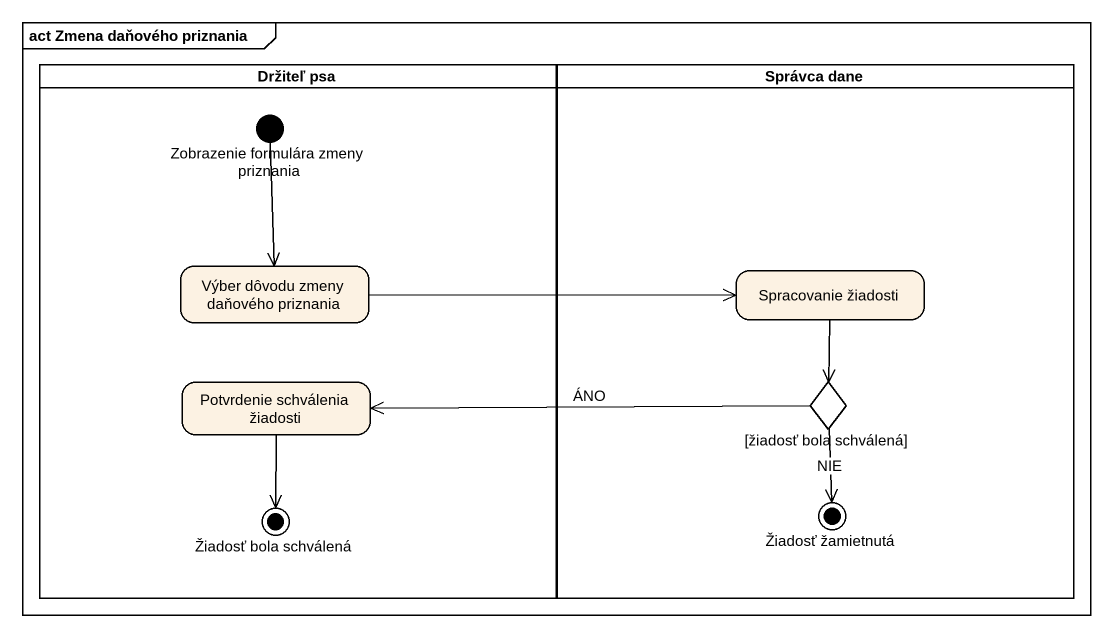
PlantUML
@startuml
mainframe act Zmena daňového priznania
hide empty description
state "Držiteľ psa" as Držiteľ_psa <<partition>> {
  state "Zobrazenie formulára zmeny priznania" as Zobrazenie_formulára_zmeny <<start>>
  state "Výber dôvodu zmeny daňového priznania" as Výber_dôvodu_zmeny_daňového
  state "Potvrdenie schválenia žiadosti" as Potvrdenie_schválenia
  state "Žiadosť bola schválená" as Žiadosť_bola_schválená <<end>>
}
state "Správca dane" as Správca_dane <<partition>> {
  state "Spracovanie žiadosti" as Spracovanie_žiadosti
  state "[žiadosť bola schválená]" as žiadosť_bola_schválená <<choice>>
  state "Žiadosť žamietnutá" as Žiadosť_žamietnutá <<end>>
}
Zobrazenie_formulára_zmeny --> Výber_dôvodu_zmeny_daňového
Výber_dôvodu_zmeny_daňového -right-> Spracovanie_žiadosti
Spracovanie_žiadosti --> žiadosť_bola_schválená
Potvrdenie_schválenia --> Žiadosť_bola_schválená
žiadosť_bola_schválená -left-> Potvrdenie_schválenia : ÁNO
žiadosť_bola_schválená --> Žiadosť_žamietnutá : NIE
@enduml
